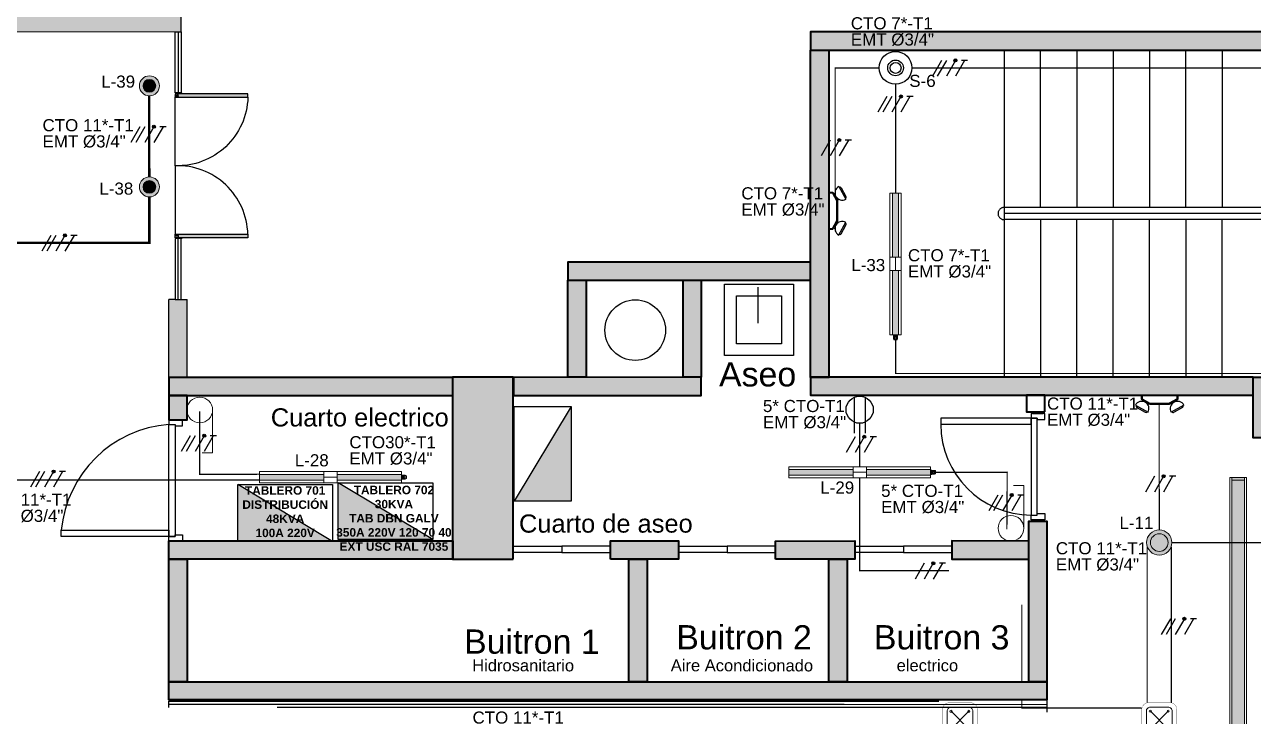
# Model space of a CAD drawing. Header units: metres. Extents: x -692 to 1029, y -233 to 3386.
# Drawn here: x 839.66 to 849.8, y 2480.82 to 2486.53 of the extents above; entities that cross this region are included whole.
import ezdxf
from ezdxf.lldxf.tags import DXFTag

# ---------------------------------------------------------------- set-up
doc = ezdxf.new("R2010")
doc.units = ezdxf.units.M
for name, pattern in [('CENTER2', [28.575, 19.05, -3.175, 3.175, -3.175]), ('CONTINUA', [0]), ('DASHED2', [9.525, 6.35, -3.175]), ('HIDDEN', [9.525, 6.35, -3.175]), ('LÍNEAS_OCULTASX2', [0.75, 0.5, -0.25])]:
    doc.linetypes.add(name, pattern=pattern)
for name, color, linetype in [('-ALAMBRADO', 7, 'Continuous'), ('-CN-GYD-ILUMINACION-EM', 1, 'Continuous'), ('-CN-GYD-TEXTOS', 7, 'Continuous'), ('1amobla', 253, 'Continuous'), ('A-columnas', 6, 'Continuous'), ('A-DIM', 1, 'Continuous'), ('AMOBLAMIENTO', 252, 'Continuous'), ('BYPASS', 7, 'Continuous'), ('CAJA DE PASO', 86, 'Continuous'), ('F-2', 253, 'Continuous'), ('GG_PISO 5', 8, 'Continuous'), ('GG_PROYECCION', 9, 'DASHED2'), ('LUMINARIA DE EMERGENCIA', 1, 'Continuous'), ('LUMINARIA LED CIRCULAR', 7, 'Continuous'), ('LUZ LED INDIRECTA', 7, 'Continuous'), ('SENSOR MOVIMIENTO', 3, 'Continuous'), ('T', 1, 'Continuous'), ('TB', 7, 'Continuous')]:
    doc.layers.add(name, color=color, linetype=linetype)
for name, color, linetype, lineweight in [('-CN-GYD-LUMINARIA CINTA LED', 4, 'Continuous', 18), ('-CN-GYD-LUMINARIA LED HERMETICA', 1, 'Continuous', 5), ('-CN-GYD-TUBERÍA ILUMINACION', 5, 'Continuous', 18), ('-CN-GYD-TUBERÍA TOMACORRIENTE PVC', 86, 'Continuous', 18), ('-CN-INTERRUPTORES DE PARED', 3, 'Continuous', 20), ('_TEXTO', 7, 'Continuous', 9), ('Estructura', 250, 'Continuous', 40), ('TEXTOS', 250, 'Continuous', 20), ('Textos 1', 7, 'Continuous', 25), ('Vidrio', 253, 'Continuous', 30)]:
    doc.layers.add(name, color=color, linetype=linetype, lineweight=lineweight)
for name, color, linetype, true_color in [('A-HATCH CONCRETO', 7, 'Continuous', 0xa8a8a8), ('HACHTCOLUMNA', 7, 'Continuous', 0x5c5c5c), ('JCA_HATCH 254', 7, 'Continuous', 0xc4c4c4)]:
    doc.layers.add(name, color=color, linetype=linetype, true_color=true_color)
doc.layers.add('DIM-25', color=253, linetype='Continuous', plot=False)
doc.layers.add('Muro', color=7, linetype='Continuous', lineweight=40, true_color=0x2e2e2e)
doc.styles.add('GYD', font='arial.ttf', dxfattribs={"height": 2.5})
doc.styles.get("Standard").update_dxf_attribs({"font": 'arial.ttf'})
tags = doc.linetypes.add('EMT_LINE', pattern='A,0.5,-0.2,["EMT",Standard,S=0.1,R=0,X=-0.1,Y=-0.05],-0.25', length=0.95).pattern_tags.tags
tags[6] = DXFTag(74, 10)
pattern_1 = [(180, (4.985, -38.812), (-6.00631, -10.40324), [1.50158, -10.51105]), (270, (4.2344, -38.812), (6.00631, -10.40324), [0.75079, -20.05569]), (270, (4.047, -38.812), (6.00631, -10.40324), [0.60063, -20.20584]), (270, (4.422, -38.812), (6.00631, -10.40324), [0.60063, -20.20584]), (240, (3.859, -38.812), (6.00631, -10.40324), [0.4805, -11.53212]), (300, (4.61, -38.812), (12.01262, -4e-09), [0.4805, -11.53212])]

# ---------------------------------------------------------------- blocks, each defined once
blk = doc.blocks.new('2x')
at = {"layer": '-ALAMBRADO'}
h = blk.add_hatch(color=256, dxfattribs=at)
edge = h.paths.add_edge_path()
edge.add_arc((0.075, 0.13), 0.025, 0, 360)
for p, q in [((-0.075, 0.13), (-0.225, -0.13)), ((0.075, 0.13), (-0.075, -0.13)), ((0.225, 0.13), (0.075, -0.13))]:
    blk.add_line(p, q, dxfattribs=at)
blk.add_lwpolyline([(0.275, 0.13), (0.175, 0.13)], dxfattribs=at)
blk.add_circle((0.075, 0.13), 0.025, dxfattribs=at)
blk = doc.blocks.new('*U28')
at = {"layer": '-ALAMBRADO'}
blk.add_blockref('2x', (0, 0), dxfattribs=at)
blk = doc.blocks.new('Caja de paso')
at = {"layer": '-CN-GYD-TUBERÍA TOMACORRIENTE PVC', "const_width": 0.00173}
blk.add_lwpolyline([(-0.1111, 0.0667), (-0.1111, -0.0667, 0.414214), (-0.0667, -0.1111), (0.0667, -0.1111, 0.414214), (0.1111, -0.0667), (0.1111, 0.0667, 0.414214), (0.0667, 0.1111), (-0.0667, 0.1111, 0.414214)], format="xyb", close=True, dxfattribs=at)
at = {"layer": '-CN-GYD-TUBERÍA TOMACORRIENTE PVC'}
blk.add_lwpolyline([(-0.0566, -0.0819), (0.0566, -0.0819, 0.414214), (0.0819, -0.0566), (0.0819, 0.0566, 0.414214), (0.0566, 0.0819), (-0.0566, 0.0819, 0.414214), (-0.0819, 0.0566), (-0.0819, -0.0566, 0.414214)], format="xyb", close=True, dxfattribs=at)
at = {"layer": '-CN-GYD-TUBERÍA TOMACORRIENTE PVC', "linetype": 'LÍNEAS_OCULTASX2'}
for points in [[(-0.0566, 0.0566), (0.0566, -0.0566)], [(0.0566, 0.0566), (-0.0566, -0.0566)]]:
    blk.add_lwpolyline(points, dxfattribs=at)
at = {"layer": '-CN-GYD-TUBERÍA TOMACORRIENTE PVC'}
for centre in [(-0.0566, 0.0566), (0.0566, 0.0566), (-0.0566, -0.0566), (0.0566, -0.0566)]:
    blk.add_circle(centre, 0.00665, dxfattribs=at)
blk = doc.blocks.new('t')
at = {"layer": 'T'}
for p, q in [((0.0063, 0.03), (0.2042, 0.03)), ((0.0063, -0.03), (0.2042, -0.03))]:
    blk.add_line(p, q, dxfattribs=at)
blk.add_circle((0.075, 0), 0.075, dxfattribs=at)
blk = doc.blocks.new('*U35')
at = {"layer": '-CN-GYD-ILUMINACION-EM', "ltscale": 0.3}
for p, q in [((-145, 270), (-200, 170)), ((-114, 285), (-197, 136)), ((-119, 277), (-119, 277)), ((-193, 144), (-193, 144)), ((-114, -285), (-197, -136)), ((-193, -144), (-193, -144)), ((-145, -270), (-200, -170)), ((-119, -277), (-119, -277))]:
    blk.add_line(p, q, dxfattribs=at)
at = {"layer": '-CN-GYD-ILUMINACION-EM'}
for p, q in [((0, 217), (-46, 217)), ((0, 207), (-40, 207)), ((0, -217), (0, 217)), ((-104, 116), (-104, -116)), ((-94, 114), (-94, -114)), ((-46, -217), (0, -217)), ((-40, -207), (0, -207))]:
    blk.add_line(p, q, dxfattribs=at)
for points in [[(-46, 217), (-104, 116)], [(-40, 207), (-94, 114)], [(-56, 199), (-70, 208)], [(-96, 130), (-110, 138)], [(-96, -130), (-110, -138)], [(-46, -217), (-104, -116)], [(-40, -207), (-94, -114)], [(-56, -199), (-70, -208)]]:
    blk.add_lwpolyline(points, dxfattribs=at)
at = {"layer": '-CN-GYD-ILUMINACION-EM', "ltscale": 0.3}
for centre, radius, start, end in [((-183, 161), 19.1, 150.9715, 240.9715), ((-156, 211), 85.5, 240.9715, 60.9715), ((-128, 260), 19.1, 60.9715, 150.9715), ((-183, -161), 19.1, 119.0285, 209.0285), ((-156, -211), 85.5, 299.0285, 119.0285), ((-128, -260), 19.1, 209.0285, 299.0285)]:
    blk.add_arc(centre, radius, start, end, dxfattribs=at)
at = {"layer": '-CN-GYD-TEXTOS', "style": 'GYD'}
blk.add_attdef('5', (-68, -406), '', height=125, rotation=90, dxfattribs=at)
blk = doc.blocks.new('TB')
at = {"layer": 'TB'}
h = blk.add_hatch(color=256, dxfattribs=at)
h.dxf.hatch_style = 1
h.paths.add_polyline_path([(0.1564, 0), (-0.1564, 0.1562), (-0.1564, 0)])
blk.add_lwpolyline([(-0.1564, 0.1562), (0.1564, 0.1562), (0.1564, 0), (-0.1564, 0)], close=True, dxfattribs=at)
blk.add_lwpolyline([(0.1564, 0), (-0.1564, 0.1562)], dxfattribs=at)
blk = doc.blocks.new('LUMINARIA HERMETICA 40W')
h = blk.add_hatch()
h.set_pattern_fill('SWAMP', color=252, scale=0.472938, angle=180)
h.set_pattern_definition(pattern_1)
h.paths.add_polyline_path([(-24, 55), (23, 55), (23, 585), (-24, 585)])
h = blk.add_hatch()
h.set_pattern_fill('SWAMP', color=252, scale=0.472938, angle=180)
h.set_pattern_definition(pattern_1)
h.paths.add_polyline_path([(-24, -585), (23, -585), (23, -55), (-24, -55)])
at = {"layer": '-CN-INTERRUPTORES DE PARED', "color": 1, "extrusion": (0, 0, -1)}
for p, q in [((-46, 585), (46, 585)), ((-46, 55), (-46, 585)), ((46, 585), (46, 559)), ((46, 559), (46, 55)), ((-46, -559), (-46, -55)), ((46, -55), (46, -585)), ((-46, -585), (-46, -559)), ((46, -585), (-46, -585))]:
    blk.add_line(p, q, dxfattribs=at)
at = {"layer": '-CN-INTERRUPTORES DE PARED', "color": 1}
for p, q in [((46, 55), (-46, 55)), ((0, 55), (0, -55)), ((46, -55), (46, 55)), ((-46, -55), (46, -55)), ((-16, -587), (-17, -588)), ((-17, -588), (-17, -589)), ((-17, -589), (-17, -595)), ((-17, -595), (-12, -595)), ((-15, -587), (-16, -587)), ((-12, -596), (-16, -596)), ((-16, -596), (-16, -604)), ((-16, -604), (-12, -604)), ((-16, -605), (-16, -615)), ((-12, -605), (-16, -605)), ((-13, -587), (-15, -587)), ((-13, -587), (-13, -585)), ((-13, -585), (0, -585)), ((-12, -588), (-13, -587)), ((0, -587), (-13, -587)), ((-11, -589), (-12, -588)), ((-12, -595), (-12, -596)), ((-12, -604), (-12, -605)), ((-8, -588), (-11, -589)), ((-7, -588), (-8, -588)), ((-3, -587), (-7, -588)), ((0, -587), (-3, -587)), ((13, -585), (0, -585)), ((0, -587), (3, -587)), ((0, -587), (13, -587)), ((3, -587), (7, -588)), ((7, -588), (8, -588)), ((8, -588), (11, -589)), ((11, -589), (12, -588)), ((12, -588), (13, -587)), ((17, -595), (12, -595)), ((12, -595), (12, -596)), ((12, -596), (16, -596)), ((16, -604), (12, -604)), ((12, -604), (12, -605)), ((12, -605), (16, -605)), ((13, -587), (13, -585)), ((13, -587), (15, -587)), ((15, -587), (16, -587)), ((16, -587), (17, -588)), ((16, -596), (16, -604)), ((16, -605), (16, -615)), ((17, -588), (17, -589)), ((17, -589), (17, -595)), ((-16, -615), (-14, -617)), ((-14, -617), (-14, -621)), ((-14, -621), (-14, -623)), ((-14, -623), (-11, -626)), ((-11, -626), (0, -626)), ((11, -626), (0, -626)), ((14, -623), (11, -626)), ((16, -615), (14, -617)), ((14, -617), (14, -621)), ((14, -621), (14, -623))]:
    blk.add_line(p, q, dxfattribs=at)
for points in [[(-46, 55), (-46, -55)], [(-17, -594), (-11, -594), (-8, -594), (0, -594)], [(-12, -595), (0, -595)], [(-12, -596), (0, -596)], [(-12, -604), (0, -604)], [(-12, -605), (0, -605)], [(-11, -589), (-11, -595)], [(-7, -605), (-7, -615), (-9, -615), (-9, -605)], [(-8, -588), (-8, -595)], [(-8, -604), (-8, -596)], [(17, -594), (11, -594), (8, -594), (0, -594)], [(12, -595), (0, -595)], [(12, -596), (0, -596)], [(12, -604), (0, -604)], [(12, -605), (0, -605)], [(7, -605), (7, -615), (9, -615), (9, -605)], [(8, -588), (8, -595)], [(8, -604), (8, -596)], [(11, -589), (11, -595)], [(-14, -617), (0, -617)], [(-9, -615), (-11, -617)], [(-7, -615), (-4, -617)], [(14, -617), (0, -617)], [(7, -615), (4, -617)], [(9, -615), (11, -617)]]:
    blk.add_lwpolyline(points, dxfattribs=at)
at = {"color": 1}
for points in [[(23, 55), (-24, 55), (-24, 585), (23, 585)], [(23, -585), (-24, -585), (-24, -55), (23, -55)]]:
    blk.add_lwpolyline(points, close=True, dxfattribs=at)
blk = doc.blocks.new('Sensor 360º_')
at = {"layer": 'SENSOR MOVIMIENTO'}
for radius in [0.1126, 0.054, 0.0375]:
    blk.add_circle((0, 0), radius, dxfattribs=at)
blk = doc.blocks.new('3x')
at = {"layer": '-ALAMBRADO'}
h = blk.add_hatch(color=256, dxfattribs=at)
edge = h.paths.add_edge_path()
edge.add_arc((0.078, 0.13), 0.025, 0, 360)
for p, q in [((-0.152, 0.13), (-0.302, -0.13)), ((-0.072, 0.13), (-0.222, -0.13)), ((0.078, 0.13), (-0.072, -0.13)), ((0.228, 0.13), (0.078, -0.13))]:
    blk.add_line(p, q, dxfattribs=at)
blk.add_lwpolyline([(0.278, 0.13), (0.178, 0.13)], dxfattribs=at)
blk.add_circle((0.078, 0.13), 0.025, dxfattribs=at)
blk = doc.blocks.new('*U29')
at = {"layer": '-ALAMBRADO'}
blk.add_blockref('3x', (0, 0), dxfattribs=at)
blk = doc.blocks.new('OJO DE BUEY 12W')
at = {"layer": 'JCA_HATCH 254', "transparency": 33554687}
h = blk.add_hatch(color=256, dxfattribs=at)
h.dxf.hatch_style = 1
h.paths.add_polyline_path([(-104, 0, 1), (104, 0, 1)])
h.paths.add_polyline_path([(73, 0, -1), (-73, 0, -1)], flags=16)
at = {"layer": 'LUMINARIA LED CIRCULAR', "linetype": 'EMT_LINE', "lineweight": 5, "ltscale": 10}
h = blk.add_hatch(color=256, dxfattribs=at)
h.dxf.hatch_style = 1
h.set_gradient(color1=(147, 149, 152), color2=(248, 246, 176), name='SPHERICAL')
edge = h.paths.add_edge_path()
edge.add_arc((0, 0), 72.7, 0, 360)
at = {"layer": 'LUMINARIA LED CIRCULAR', "linetype": 'Continuous', "lineweight": 5, "ltscale": 10}
for radius in [104, 72.7]:
    blk.add_circle((0, 0), radius, dxfattribs=at)
blk = doc.blocks.new('A$Cf6a103c6')
at = {"layer": '-CN-INTERRUPTORES DE PARED'}
h = blk.add_hatch(dxfattribs=at)
h.set_pattern_fill('SWAMP', color=252, scale=0.5, angle=90)
h.set_pattern_definition([(2e-16, (1.00104, -0.955465), (0.00826825, 0.0427351), [0.00206706, -0.01446944]), (90, (1.002075, -0.955465), (-0.008268254, 0.04273507), [0.00308414, -0.082386]), (90, (1.0023336, -0.955465), (-0.008268254, 0.04273507), [0.0024673, -0.08300283]), (90, (1.001817, -0.955465), (-0.008268254, 0.04273507), [0.0024673, -0.08300283]), (79.0499, (1.002592, -0.955465), (-0.00826825, 0.04273507), [0.0017411, -0.04178648]), (100.9501, (1.001558, -0.955465), (-0.01653651, 2e-11), [0.0017411, -0.04178648])])
h.paths.add_polyline_path([(1.104, 0.619), (0.998, 0.619), (0.998, -3.517), (1.104, -3.517)])
h.paths.add_polyline_path([(1.003, 0.619), (1.031, 0.619), (1.009, 0.619)])
at = {"layer": '-CN-GYD-LUMINARIA CINTA LED', "color": 4}
for p, q in [((0.983, -3.538), (0.983, 0.619)), ((0.998, -3.517), (0.998, 0.619)), ((1.104, 0.619), (1.104, -3.517)), ((1.119, 0.619), (1.119, -3.538)), ((0.998, 0.597), (1.104, 0.597)), ((1.119, -3.538), (0.983, -3.538)), ((1.104, -3.517), (0.998, -3.517))]:
    blk.add_line(p, q, dxfattribs=at)
blk.add_lwpolyline([(0.983, 0.619), (1.119, 0.619)], dxfattribs=at)
blk = doc.blocks.new('*U95')
at = {"layer": '-ALAMBRADO'}
blk.add_blockref('3x', (0, 0), dxfattribs=at)
blk = doc.blocks.new('Est etapa 3 torre')
at = {"layer": 'HACHTCOLUMNA'}
h = blk.add_hatch(color=256, dxfattribs=at)
h.paths.add_polyline_path([(1123.55, -5959.124), (1123.05, -5959.124), (1123.05, -5957.624), (1123.55, -5957.624)])
h.paths.add_polyline_path([(1116.05, -5959.124), (1115.55, -5959.124), (1115.55, -5957.624), (1116.05, -5957.624)])
h.paths.add_polyline_path([(1139.548, -5959.124), (1139.048, -5959.124), (1139.048, -5957.624), (1139.548, -5957.624)])
h.paths.add_polyline_path([(1132.05, -5959.124), (1131.55, -5959.124), (1131.55, -5957.624), (1132.05, -5957.624)])
h.paths.add_polyline_path([(1140.048, -5967.649), (1140.048, -5968.149), (1138.548, -5968.149), (1138.548, -5967.649)])
h.paths.add_polyline_path([(1124.05, -5967.649), (1124.05, -5968.149), (1122.55, -5968.149), (1122.55, -5967.649)])
h.paths.add_polyline_path([(1131.05, -5967.649), (1131.05, -5968.149), (1132.55, -5968.149), (1132.55, -5967.649)])
h.paths.add_polyline_path([(1115.05, -5967.649), (1115.05, -5968.149), (1116.55, -5968.149), (1116.55, -5967.649)])
h.paths.add_polyline_path([(1140.048, -5975.649), (1140.048, -5976.149), (1138.548, -5976.149), (1138.548, -5975.649)])
h.paths.add_polyline_path([(1124.05, -5975.649), (1124.05, -5976.149), (1122.55, -5976.149), (1122.55, -5975.649)])
h.paths.add_polyline_path([(1131.05, -5975.649), (1131.05, -5976.149), (1132.55, -5976.149), (1132.55, -5975.649)])
h.paths.add_polyline_path([(1115.05, -5975.649), (1115.05, -5976.149), (1116.55, -5976.149), (1116.55, -5975.649)])
h.paths.add_polyline_path([(1140.048, -5985.749), (1140.048, -5986.249), (1138.548, -5986.249), (1138.548, -5985.749)])
h.paths.add_polyline_path([(1124.05, -5985.749), (1124.05, -5986.249), (1122.55, -5986.249), (1122.55, -5985.749)])
h.paths.add_polyline_path([(1131.05, -5985.749), (1131.05, -5986.249), (1132.55, -5986.249), (1132.55, -5985.749)])
h.paths.add_polyline_path([(1115.05, -5985.749), (1115.05, -5986.249), (1116.55, -5986.249), (1116.55, -5985.749)])
h.paths.add_polyline_path([(1140.048, -5993.749), (1140.048, -5994.249), (1138.548, -5994.249), (1138.548, -5993.749)])
h.paths.add_polyline_path([(1124.05, -5993.749), (1124.05, -5994.249), (1122.55, -5994.249), (1122.55, -5993.749)])
h.paths.add_polyline_path([(1131.05, -5993.749), (1131.05, -5994.249), (1132.55, -5994.249), (1132.55, -5993.749)])
h.paths.add_polyline_path([(1115.05, -5993.749), (1115.05, -5994.249), (1116.55, -5994.249), (1116.55, -5993.749)])
h.paths.add_polyline_path([(1132.05, -6003.426), (1131.55, -6003.426), (1131.55, -6004.922), (1132.05, -6004.922)])
h.paths.add_polyline_path([(1138.153, -6003.424), (1139.653, -6003.424), (1139.653, -6003.924), (1138.153, -6003.924)])
h.paths.add_polyline_path([(1116.05, -6004.924), (1116.05, -6003.424), (1115.55, -6003.424), (1115.55, -6004.924)])
h.paths.add_polyline_path([(1123.55, -6004.924), (1123.55, -6003.424), (1123.05, -6003.424), (1123.05, -6004.924)])
h.paths.add_polyline_path([(1139.048, -6011.949), (1139.048, -6009.549), (1139.548, -6009.549), (1139.548, -6011.949)])
h.paths.add_polyline_path([(1131.55, -6009.549), (1131.55, -6011.949), (1132.05, -6011.949), (1132.05, -6009.549)])
h.paths.add_polyline_path([(1123.05, -6009.549), (1123.05, -6011.949), (1123.55, -6011.949), (1123.55, -6009.549)])
h.paths.add_polyline_path([(1116.05, -6009.549), (1116.05, -6011.949), (1115.55, -6011.949), (1115.55, -6009.549)])
at = {"layer": 'Estructura'}
for points in [[(1132.05, -6004.924), (1132.05, -6003.424), (1131.55, -6003.424), (1131.55, -6004.924)], [(1138.153, -6003.424), (1139.653, -6003.424), (1139.653, -6003.924), (1138.153, -6003.924)]]:
    blk.add_lwpolyline(points, close=True, dxfattribs=at)
blk = doc.blocks.new('Puerta de 65')
at = {"layer": 'JCA_HATCH 254', "true_color": 0xffffff}
h = blk.add_hatch(color=7, dxfattribs=at)
edge = h.paths.add_edge_path()
edge.add_line((3153.345, 1771.357), (3153.345, 1771.34))
edge.add_arc((3153.349, 1771.34), 0.00469, 179.9997, 269.9997)
edge.add_line((3153.349, 1771.336), (3153.363, 1771.336))
edge.add_arc((3153.363, 1771.34), 0.00469, 269.9997, 359.9997)
edge.add_line((3153.368, 1771.34), (3153.368, 1771.329))
edge.add_line((3153.368, 1771.329), (3152.77, 1771.329))
edge.add_line((3152.77, 1771.329), (3152.77, 1771.357))
edge.add_line((3152.77, 1771.357), (3153.345, 1771.357))
edge = h.paths.add_edge_path()
edge.add_line((3153.368, 1771.357), (3153.368, 1771.34))
edge.add_arc((3153.363, 1771.34), 0.00469, 269.9997, 359.9997, ccw=False)
edge.add_line((3153.363, 1771.336), (3153.349, 1771.336))
edge.add_arc((3153.349, 1771.34), 0.00469, 179.9997, 269.9997, ccw=False)
edge.add_line((3153.345, 1771.34), (3153.345, 1771.357))
edge.add_line((3153.345, 1771.357), (3153.368, 1771.357))
edge = h.paths.add_edge_path(flags=16)
edge.add_arc((3153.356, 1771.343), 0.00234, 0, 360)
h.paths.add_polyline_path([(3153.37, 1771.357), (3153.37, 1771.329), (3153.368, 1771.329), (3153.368, 1771.357)])
blk.add_hatch(color=7, dxfattribs=at).paths.add_polyline_path([(3153.37, 1771.364), (3153.37, 1771.359), (3153.314, 1771.359), (3153.314, 1771.364)])
at = {"layer": 'AMOBLAMIENTO'}
for p, q in [((3153.314, 1771.359), (3153.314, 1771.364)), ((3153.314, 1771.364), (3153.37, 1771.364)), ((3153.37, 1771.359), (3153.314, 1771.359)), ((3153.345, 1771.34), (3153.345, 1771.359)), ((3153.347, 1771.359), (3153.37, 1771.359)), ((3153.363, 1771.336), (3153.349, 1771.336))]:
    blk.add_line(p, q, dxfattribs=at)
at = {"layer": 'AMOBLAMIENTO', "linetype": 'HIDDEN', "ltscale": 0.1}
blk.add_line((3153.37, 1770.764), (3153.37, 1771.329), dxfattribs=at)
at = {"layer": 'AMOBLAMIENTO'}
blk.add_lwpolyline([(3153.37, 1771.357), (3153.37, 1771.329), (3152.77, 1771.329), (3152.77, 1771.357)], close=True, dxfattribs=at)
blk.add_circle((3153.356, 1771.343), 0.00234, dxfattribs=at)
at = {"layer": 'AMOBLAMIENTO', "ltscale": 0.1}
blk.add_arc((3153.351, 1771.344), 0.581, 181.5576, 271.8983, dxfattribs=at)
at = {"layer": 'AMOBLAMIENTO'}
for centre, start, end in [((3153.349, 1771.34), 179.9997, 269.9997), ((3153.366, 1771.34), 269.9997, 359.9997)]:
    blk.add_arc(centre, 0.00469, start, end, dxfattribs=at)
blk = doc.blocks.new('A$Ca93938d3')
at = {"layer": 'A-HATCH CONCRETO', "ltscale": 0.03}
h = blk.add_hatch(color=256, dxfattribs=at)
h.dxf.hatch_style = 1
h.paths.add_polyline_path([(11.794, 8.675), (11.794, 8.525), (12.142, 8.525), (12.142, 8.675)])
h.paths.add_polyline_path([(12.142, 8.675), (12.292, 8.675), (12.292, 7.324), (12.142, 7.324)])
h.paths.add_polyline_path([(14.853, 7.174), (14.853, 7.324), (11.794, 7.324), (11.794, 7.174)])
h.paths.add_polyline_path([(11.444, 2.55), (11.444, 7.175), (11.294, 7.175), (11.294, 2.915), (11.294, 2.55)])
h.paths.add_polyline_path([(14.853, 3.999), (14.703, 3.999), (14.703, 7.174), (14.853, 7.174)])
h.paths.add_polyline_path([(13.453, 4.149), (13.453, 2.46), (13.803, 2.46), (13.803, 2.61), (13.604, 2.61), (13.603, 4.149)])
h.paths.add_polyline_path([(14.853, 2.61), (14.703, 2.61), (14.703, 1.96), (14.853, 1.96)])
h.paths.add_polyline_path([(14.703, 2.46), (14.703, 2.46), (14.703, 2.61), (14.703, 2.61)], flags=16)
h.paths.add_polyline_path([(11.294, 0.115), (14.853, 0.115), (14.853, 0.265), (11.794, 0.265), (11.794, 0.15), (11.294, 0.15)])
h.paths.add_polyline_path([(14.703, 0.76), (14.703, 0.265), (14.853, 0.265), (14.853, 0.76)])
h.paths.add_polyline_path([(18.169, 2.61), (18.169, 2.46), (17.603, 2.46), (17.603, 0.095), (17.452, 0.095), (17.452, 2.61)])
h.paths.add_polyline_path([(20.721, 2.61), (20.721, 2.46), (20.294, 2.46), (20.294, 2.55), (19.794, 2.55), (19.794, 2.46), (19.369, 2.46), (19.369, 2.61)])
h.paths.add_polyline_path([(17.603, 0.095), (24.645, 0.095), (24.645, 0.248), (17.603, 0.248)])
h.paths.add_polyline_path([(22.921, 2.61), (22.921, 2.46), (21.921, 2.46), (21.921, 2.61)])
h.paths.add_polyline_path([(22.346, 0.248), (22.496, 0.248), (22.496, 2.46), (22.346, 2.46), (22.346, 2.462), (22.346, 0.248), (22.346, 0.248)])
h.paths.add_polyline_path([(24.121, 2.61), (24.121, 2.46), (24.645, 2.46), (24.645, 0.095), (24.795, 0.095), (24.795, 2.61)])
h.paths.add_polyline_path([(27.791, 0.25), (31.592, 0.25), (31.592, 0.1), (27.791, 0.1)])
h.paths.add_polyline_path([(27.241, 0.1), (27.241, 2.55), (27.291, 2.55), (27.291, 0.15), (27.791, 0.15), (27.791, 0.1)])
h.paths.add_polyline_path([(31.026, 1.754), (31.026, 0.25), (30.876, 0.25), (30.876, 1.754)])
h.paths.add_polyline_path([(31.026, 1.754), (31.442, 1.754), (31.442, 1.604), (31.026, 1.604)])
h.paths.add_polyline_path([(31.592, 1.754), (31.592, 0.25), (31.442, 0.25), (31.442, 1.754)])
h.paths.add_polyline_path([(28.291, 4.069), (31.442, 4.07), (31.442, 3.919), (28.291, 3.919)])
h.paths.add_polyline_path([(28.9, 5.009), (28.9, 4.07), (29.05, 4.07), (29.05, 5.009)])
h.paths.add_polyline_path([(27.24, 6.172), (27.241, 2.55), (27.391, 2.55), (27.39, 6.172)])
h.paths.add_polyline_path([(27.391, 4.069), (27.391, 4.069), (27.391, 3.919), (27.391, 3.919)], flags=17)
h.paths.add_polyline_path([(28.9, 6.162), (31.442, 6.162), (31.442, 6.012), (28.9, 6.012)])
h.paths.add_polyline_path([(31.592, 6.162), (31.592, 4.958), (31.442, 4.958), (31.442, 6.162)])
h.paths.add_polyline_path([(28.9, 9.929), (28.9, 8.369), (29.05, 8.369), (29.05, 9.929)])
h.paths.add_polyline_path([(30.995, 9.926), (28.9, 9.93), (28.9, 10.08), (30.996, 10.076)])
h.paths.add_polyline_path([(31.212, 11.525), (22.745, 11.525), (22.745, 11.375), (31.212, 11.375)])
h.paths.add_polyline_path([(22.745, 8.674), (22.745, 11.375), (22.895, 11.375), (22.895, 8.674)])
h = blk.add_hatch(color=256, dxfattribs=at)
h.dxf.hatch_style = 1
h.paths.add_polyline_path([(22.745, 9.625), (20.744, 9.625), (20.744, 9.475), (22.745, 9.475)])
h.paths.add_polyline_path([(21.844, 9.475), (21.843, 8.525), (20.294, 8.524), (20.294, 8.674), (20.743, 8.675), (20.744, 9.475), (20.894, 9.471), (20.893, 8.675), (21.693, 8.675), (21.694, 9.475)])
h = blk.add_hatch(color=256, dxfattribs=at)
h.dxf.hatch_style = 1
h.paths.add_polyline_path([(26.396, 8.676), (22.745, 8.676), (22.745, 8.526), (26.396, 8.526)])
h.paths.add_polyline_path([(21.094, 7.173), (21.094, 7.324), (21.657, 7.324), (21.657, 7.174)])
h.paths.add_polyline_path([(22.457, 7.173), (22.457, 7.323), (23.111, 7.324), (23.111, 7.174)])
h.paths.add_polyline_path([(24.545, 7.173), (24.545, 7.323), (23.911, 7.324), (23.911, 7.174)])
h.paths.add_polyline_path([(24.695, 6.162), (24.545, 6.162), (24.545, 7.487), (24.695, 7.487)])
h.paths.add_polyline_path([(17.452, 6.162), (24.695, 6.162), (24.695, 6.012), (17.452, 6.012)])
h.paths.add_polyline_path([(23.046, 6.162), (22.896, 6.162), (22.896, 7.173), (23.046, 7.173)])
h.paths.add_polyline_path([(21.397, 6.162), (21.247, 6.162), (21.247, 7.174), (21.397, 7.174)])
h.paths.add_polyline_path([(17.453, 6.162), (17.453, 7.174), (17.603, 7.174), (17.603, 6.162)])
h.paths.add_polyline_path([(17.453, 7.174), (17.453, 7.324), (19.794, 7.324), (19.794, 7.174)])
at = {"layer": 'JCA_HATCH 254', "linetype": 'Continuous', "ltscale": 0.3, "true_color": 0x939598, "transparency": 33554687}
h = blk.add_hatch(color=252, dxfattribs=at)
h.dxf.hatch_style = 1
h.paths.add_polyline_path([(17.552, 11.525), (14.753, 11.524), (14.753, 11.674), (17.552, 11.674)])
h = blk.add_hatch(color=252, dxfattribs=at)
h.dxf.hatch_style = 1
h.paths.add_polyline_path([(17.603, 9.317), (17.553, 9.317), (17.553, 9.317), (17.503, 9.317), (17.453, 9.317), (17.453, 8.674), (17.603, 8.674)])
h.paths.add_polyline_path([(14.853, 9.317), (14.703, 9.317), (14.703, 8.674), (14.853, 8.674)])
h = blk.add_hatch(color=252, dxfattribs=at)
h.dxf.hatch_style = 1
h.paths.add_polyline_path([(19.794, 8.674), (17.453, 8.674), (17.453, 8.524), (19.794, 8.524)])
h = blk.add_hatch(color=252, dxfattribs=at)
h.dxf.hatch_style = 1
h.paths.add_polyline_path([(17.453, 8.524), (17.453, 8.324), (17.603, 8.324), (17.603, 8.524)])
blk.add_lwpolyline([(17.552, 11.525), (14.753, 11.524), (14.753, 11.674), (17.552, 11.674)], close=True)
for points in [[(17.603, 10.416), (17.603, 10.426)], [(17.453, 8.674), (17.453, 9.317)], [(17.503, 9.317), (17.453, 9.317)], [(17.553, 9.317), (17.603, 9.317)], [(17.603, 8.674), (17.603, 9.317)]]:
    blk.add_lwpolyline(points)
at = {"layer": '1amobla', "linetype": 'CENTER2', "ltscale": 0.3}
for p, q in [((24.341, 11.376), (24.341, 8.676)), ((24.641, 10.076), (24.641, 11.376)), ((24.941, 11.376), (24.941, 10.076)), ((25.241, 11.376), (25.241, 10.076)), ((25.541, 11.376), (25.541, 10.076)), ((25.841, 10.076), (25.841, 11.376)), ((26.141, 11.376), (26.141, 10.076)), ((27.341, 10.076), (24.341, 10.076)), ((27.341, 10.026), (24.341, 10.026)), ((27.341, 9.976), (24.341, 9.976)), ((24.641, 9.976), (24.641, 8.676)), ((24.941, 8.676), (24.941, 9.976)), ((25.241, 8.676), (25.241, 9.976)), ((25.541, 8.676), (25.541, 9.976)), ((25.841, 9.976), (25.841, 8.676)), ((26.141, 8.676), (26.141, 9.976))]:
    blk.add_line(p, q, dxfattribs=at)
blk.add_arc((24.341, 10.026), 0.05, 90, 270, dxfattribs=at)
at = {"layer": 'A-columnas', "color": 40, "true_color": 0xf8d731}
for p, q in [((17.528, 11.525), (17.528, 11.025)), ((17.528, 9.317), (17.528, 9.817))]:
    blk.add_line(p, q, dxfattribs=at)
at = {"layer": 'A-DIM', "color": 7, "linetype": 'Continuous', "ltscale": 0.3, "true_color": 0xffffff}
blk.add_line((24.695, 6.012), (24.695, 5.912), dxfattribs=at)
at = {"layer": 'AMOBLAMIENTO'}
blk.add_line((22.31, 9.418), (22.31, 9.122), dxfattribs=at)
for points in [[(22.604, 9.444), (22.604, 8.855), (22.036, 8.855), (22.036, 9.444)], [(22.506, 9.346), (22.506, 8.952), (22.134, 8.952), (22.134, 9.346)]]:
    blk.add_lwpolyline(points, close=True, dxfattribs=at)
at = {"layer": 'DIM-25'}
for points in [[(24.564, 8.288), (24.564, 8.338), (23.82, 8.338), (23.82, 8.288)], [(17.453, 7.412), (17.453, 7.362), (16.565, 7.362), (16.565, 7.412)]]:
    blk.add_lwpolyline(points, close=True, dxfattribs=at)
for centre, radius, start, end in [((17.527, 7.323), 0.966, 94.4015, 174.684), ((24.57, 8.288), 0.751, 180.044, 269.4867)]:
    blk.add_arc(centre, radius, start, end, dxfattribs=at)
at = {"layer": 'F-2'}
for points in [[(17.503, 8.273), (17.565, 8.273), (17.565, 8.324), (17.453, 8.324), (17.453, 8.286), (17.503, 8.286), (17.503, 8.273)], [(24.614, 8.326), (24.676, 8.326), (24.676, 8.376), (24.564, 8.376), (24.564, 8.338), (24.614, 8.338), (24.614, 8.326)], [(24.576, 8.389), (24.576, 8.376), (24.664, 8.376), (24.664, 8.389)], [(24.614, 7.55), (24.676, 7.55), (24.676, 7.499), (24.564, 7.499), (24.564, 7.537), (24.614, 7.537), (24.614, 7.55)], [(24.576, 7.487), (24.576, 7.499), (24.664, 7.499), (24.664, 7.487)], [(17.503, 7.374), (17.565, 7.374), (17.565, 7.324), (17.453, 7.324), (17.453, 7.362), (17.503, 7.362), (17.503, 7.374)]]:
    blk.add_lwpolyline(points, dxfattribs=at)
for points in [[(24.614, 8.338), (24.564, 8.338), (24.564, 7.537), (24.614, 7.537)], [(17.503, 7.362), (17.453, 7.362), (17.453, 8.286), (17.503, 8.286)]]:
    blk.add_lwpolyline(points, close=True, dxfattribs=at)
at = {"layer": 'F-2', "elevation": -2415.091}
for points in [[(20.694, 7.28), (20.694, 7.229), (20.294, 7.229), (20.294, 7.28)], [(20.694, 7.28), (20.694, 7.229), (21.094, 7.229), (21.094, 7.28)], [(22.057, 7.28), (22.057, 7.229), (21.657, 7.229), (21.657, 7.28)], [(22.057, 7.28), (22.057, 7.229), (22.457, 7.229), (22.457, 7.28)], [(23.511, 7.28), (23.511, 7.229), (23.111, 7.229), (23.111, 7.28)], [(23.511, 7.28), (23.511, 7.229), (23.911, 7.229), (23.911, 7.28)]]:
    blk.add_lwpolyline(points, close=True, dxfattribs=at)
at = {"layer": 'GG_PROYECCION', "ltscale": 0.3}
blk.add_lwpolyline([(24.695, 6.012), (24.695, 5.912)], dxfattribs=at)
at = {"layer": 'Muro'}
for points in [[(31.212, 11.525), (22.745, 11.525), (22.745, 11.375), (31.212, 11.375)], [(22.745, 9.625), (20.744, 9.625), (20.744, 9.475), (22.745, 9.475)], [(20.894, 9.475), (20.893, 8.675), (20.743, 8.675), (20.744, 9.475)], [(21.844, 9.475), (21.843, 8.675), (21.693, 8.675), (21.694, 9.475)], [(21.843, 8.675), (20.294, 8.674), (20.294, 8.524), (21.843, 8.525)], [(26.396, 8.676), (22.745, 8.676), (22.745, 8.526), (26.396, 8.526)], [(24.676, 8.389), (24.676, 8.526), (24.526, 8.526), (24.526, 8.389)], [(24.695, 6.162), (24.545, 6.162), (24.545, 7.487), (24.695, 7.487)], [(17.453, 7.174), (17.453, 7.324), (19.794, 7.324), (19.794, 7.174)], [(21.094, 7.173), (21.094, 7.324), (21.657, 7.324), (21.657, 7.174)], [(17.453, 6.162), (17.453, 7.174), (17.603, 7.174), (17.603, 6.162)], [(17.452, 6.162), (24.695, 6.162), (24.695, 6.012), (17.452, 6.012)]]:
    blk.add_lwpolyline(points, close=True, dxfattribs=at)
for points, elevation in [([(22.745, 8.674), (22.745, 11.375), (22.895, 11.375), (22.895, 8.674)], 1207.545), ([(22.457, 7.173), (22.457, 7.323), (23.111, 7.324), (23.111, 7.174)], -2415.091), ([(24.545, 7.173), (24.545, 7.323), (23.911, 7.324), (23.911, 7.174)], -2415.091), ([(21.397, 6.162), (21.247, 6.162), (21.247, 7.174), (21.397, 7.174)], 2415.091), ([(23.046, 6.162), (22.896, 6.162), (22.896, 7.173), (23.046, 7.173)], 1207.545)]:
    blk.add_lwpolyline(points, close=True, dxfattribs=dict(at, elevation=elevation))
for points in [[(19.794, 8.674), (17.453, 8.674), (17.453, 8.524), (19.794, 8.524), (19.794, 8.674)], [(17.453, 8.524), (17.453, 8.324), (17.603, 8.324), (17.603, 8.524), (17.453, 8.524)]]:
    blk.add_lwpolyline(points, dxfattribs=at)
at = {"layer": 'Vidrio'}
for points in [[(17.503, 11.525), (17.553, 11.525), (17.553, 11.021), (17.503, 11.021)], [(17.503, 9.317), (17.553, 9.317), (17.553, 9.821), (17.503, 9.821)]]:
    blk.add_lwpolyline(points, close=True, dxfattribs=at)
at = {"layer": 'A-columnas', "color": 40, "true_color": 0xf8d731, "xscale": -1}
blk.add_blockref('Puerta de 65', (3170.874, -1760.343), dxfattribs=at)
at = {"layer": 'A-columnas', "color": 40, "true_color": 0xf8d731, "rotation": 180}
blk.add_blockref('Puerta de 65', (3170.874, 1781.184), dxfattribs=at)
at = {"layer": 'Muro'}
blk.add_blockref('Est etapa 3 torre', (-1111.757, 6012.099), dxfattribs=at)
at = {"layer": 'Textos 1', "color": 8, "linetype": 'Continuous', "ltscale": 0.3}
blk.add_text('Cuarto de aseo', height=0.15, dxfattribs=at).set_placement((20.34, 7.393))
at = {"layer": 'Textos 1', "color": 8, "linetype": 'Continuous', "ltscale": 0.3, "insert": (18.293, 8.419), "char_height": 0.15, "width": 1.46119, "attachment_point": 1}
blk.add_mtext('Cuarto electrico', dxfattribs=at)
blk = doc.blocks.new('A$Cd32da91f')
at = {"layer": '-CN-GYD-TUBERÍA ILUMINACION', "linetype": 'EMT_LINE', "lineweight": 5, "ltscale": 10}
h = blk.add_hatch(color=256, dxfattribs=at)
h.dxf.hatch_style = 1
h.set_gradient(color1=(248, 215, 49), color2=(248, 215, 49), name='INVSPHERICAL')
h.paths.add_polyline_path([(0.088, -0.03), (0.097, -0.032), (0.106, -0.036), (0.114, -0.041), (0.122, -0.047), (0.127, -0.055), (0.132, -0.064), (0.134, -0.073), (0.135, -0.083), (0.134, -0.092), (0.132, -0.102), (0.127, -0.11), (0.122, -0.118), (0.114, -0.125), (0.106, -0.13), (0.097, -0.133), (0.088, -0.135), (0.078, -0.135), (0.068, -0.133), (0.059, -0.13), (0.051, -0.125), (0.044, -0.118), (0.038, -0.11), (0.034, -0.102), (0.031, -0.092), (0.03, -0.083), (0.031, -0.073), (0.034, -0.064), (0.038, -0.055), (0.044, -0.047), (0.051, -0.041), (0.059, -0.036), (0.068, -0.032), (0.078, -0.03)])
at = {"transparency": 33554687}
h = blk.add_hatch(color=256, dxfattribs=at)
h.dxf.hatch_style = 1
edge = h.paths.add_edge_path()
edge.add_ellipse((0.083, -0.083), major_axis=(0.0514, 0.0514), ratio=1, start_angle=0, end_angle=360)
edge.add_ellipse((0.083, -0.083), major_axis=(0.0584, 0.0584), ratio=1, start_angle=0, end_angle=360)
edge.add_ellipse((0.083, -0.083), major_axis=(0.0514, 0.0514), ratio=1, start_angle=0, end_angle=360)
edge.add_ellipse((0.083, -0.083), major_axis=(0.0584, 0.0584), ratio=1, start_angle=0, end_angle=360)
edge.add_ellipse((0.083, -0.083), major_axis=(0.0514, 0.0514), ratio=1, start_angle=0, end_angle=360)
edge.add_ellipse((0.083, -0.083), major_axis=(0.0584, 0.0584), ratio=1, start_angle=0, end_angle=360)
h = blk.add_hatch(dxfattribs=at)
h.set_pattern_fill('ANGLE', color=256)
h.set_pattern_definition([(0, (0, 0), (0, 6.985), [5.08, -1.905]), (90, (0, 0), (-6.985, 4e-16), [5.08, -1.905])])
edge = h.paths.add_edge_path()
edge.add_ellipse((0.083, -0.083), major_axis=(0.0584, 0.0584), ratio=1, start_angle=0, end_angle=360)
edge = h.paths.add_edge_path(flags=16)
edge.add_ellipse((0.083, -0.083), major_axis=(0.0372, 0.0372), ratio=1, start_angle=0, end_angle=360)
h = blk.add_hatch(color=256, dxfattribs=at)
h.dxf.hatch_style = 1
edge = h.paths.add_edge_path()
edge.add_ellipse((0.083, -0.083), major_axis=(0.0584, 0.0584), ratio=1, start_angle=0, end_angle=360)
edge = h.paths.add_edge_path(flags=16)
edge.add_ellipse((0.083, -0.083), major_axis=(0.0372, 0.0372), ratio=1, start_angle=0, end_angle=360)
at = {"layer": '-CN-GYD-TUBERÍA ILUMINACION', "linetype": 'Continuous', "ltscale": 10}
for major_axis in [(0.0584, 0.0584), (0.0372, 0.0372)]:
    blk.add_ellipse((0.083, -0.083), major_axis=major_axis, ratio=1, start_param=5.497787, end_param=11.780972, dxfattribs=at)

msp = doc.modelspace()

# ---------------------------------------------------------------- linework, layer by layer
at = {"layer": '-CN-GYD-TUBERÍA ILUMINACION', "linetype": 'EMT_LINE', "ltscale": 10}
for points, const_width in [([(846.71, 2486.169), (846.347, 2486.169), (846.347, 2485.142)], 0.01), ([(846.98, 2486.169), (851.44, 2486.169)], 0.01), ([(846.845, 2485.136), (846.845, 2486.034)], 0.01), ([(840.69, 2485.27), (840.688, 2485.939)], 0.02), ([(840.69, 2485.135), (840.69, 2485.24)], 0.02), ([(839.154, 2484.726), (840.69, 2484.726), (840.69, 2485.105)], 0.02), ([(851.083, 2484.406), (851.083, 2483.647), (846.845, 2483.647), (846.845, 2483.926)], 0.01), ([(849.02, 2482.356), (849.019, 2483.394)], 0.01), ([(841.599, 2482.816), (841.106, 2482.815), (841.106, 2483.334)], 0.01), ([(846.549, 2483.236), (846.549, 2482.878)], 0.01), ([(846.549, 2482.785), (846.549, 2482.02), (847.286, 2482.02)], 0.01), ([(847.175, 2482.832), (847.766, 2482.832), (847.763, 2482.361)], 0.01), ([(848.92, 2480.931), (848.92, 2482.216)], 0.01), ([(849.12, 2480.929), (849.12, 2482.215)], 0.01), ([(851.428, 2482.252), (849.123, 2482.252)], 0.01), ([(847.886, 2481.103), (847.886, 2481.74)], 0.01), ([(848.875, 2480.887), (847.886, 2480.887), (847.886, 2480.953)], 0.01)]:
    msp.add_lwpolyline(points, dxfattribs=dict(at, const_width=const_width))
msp.add_lwpolyline([(839.114, 2482.768, 0.01, 0.01, 0), (841.599, 2482.768, 0, 0, 0)], format="xyseb", dxfattribs=at)
at = {"layer": '-CN-INTERRUPTORES DE PARED', "color": 3, "extrusion": (0, 0, -1)}
for p, q in [((841.211, 2483.346), (841.211, 2482.993)), ((841.211, 2482.993), (841.125, 2482.993)), ((847.903, 2482.723), (847.817, 2482.723)), ((847.903, 2482.37), (847.903, 2482.723))]:
    msp.add_line(p, q, dxfattribs=at)
for centre in [(-841.106, 2483.346), (-847.797, 2482.37)]:
    msp.add_circle(centre, 0.106, dxfattribs=at)
at = {"layer": 'GG_PISO 5', "ltscale": 0.1}
msp.add_circle((844.698, 2484.005), 0.25, dxfattribs=at)
at = {"layer": 'LUZ LED INDIRECTA', "color": 40, "linetype": 'CONTINUA', "ltscale": 0.3, "true_color": 0xf8d731, "const_width": 0.01}
msp.add_lwpolyline([(840.852, 2480.917), (848.094, 2480.916)], dxfattribs=at)
at = {"layer": 'LUZ LED INDIRECTA', "color": 0, "linetype": 'HIDDEN'}
msp.add_lwpolyline([(840.852, 2480.892), (840.852, 2480.942), (848.094, 2480.942), (848.094, 2480.892)], close=True, dxfattribs=at)

# ---------------------------------------------------------------- block references
at = {"layer": '-CN-GYD-LUMINARIA CINTA LED'}
msp.add_blockref('A$Cf6a103c6', (848.62, 2482.17), dxfattribs=at)
at = {"layer": '-CN-GYD-LUMINARIA LED HERMETICA', "linetype": 'Continuous', "xscale": 0.001, "yscale": 0.001, "zscale": 0.002575412933351854}
msp.add_blockref('LUMINARIA HERMETICA 40W', (846.845, 2484.551), dxfattribs=at)
for p, rotation in [((846.549, 2482.832), 90), ((842.184, 2482.792), 89.99999999999999)]:
    msp.add_blockref('LUMINARIA HERMETICA 40W', p, dxfattribs=dict(at, rotation=rotation))
msp.add_blockref('A$Ca93938d3', (823.399, 2474.941))
at = {"layer": '_TEXTO', "linetype": 'Continuous', "ltscale": 10, "xscale": 0.5, "yscale": 0.5}
for name, p, zscale in [('*U29', (847.3, 2486.166), 320), ('*U29', (846.85, 2485.868), 320), ('*U95', (840.689, 2485.619), 0.5), ('*U28', (846.343, 2485.508), 0.5), ('*U95', (839.955, 2484.722), 0.5), ('*U29', (841.104, 2483.069), 320), ('*U28', (846.549, 2483.06), 0.5), ('*U29', (839.861, 2482.773), 320), ('*U28', (849.018, 2482.734), 0.5), ('*U29', (847.764, 2482.579), 320), ('*U28', (847.119, 2482.016), 0.5), ('*U95', (849.188, 2481.558), 0.5)]:
    msp.add_blockref(name, p, dxfattribs=dict(at, zscale=zscale))
at = {"layer": 'BYPASS'}
for p in [(840.608, 2486.104), (840.608, 2485.27)]:
    msp.add_blockref('A$Cd32da91f', p, dxfattribs=at)
at = {"layer": 'CAJA DE PASO', "linetype": 'Continuous', "ltscale": 10, "xscale": 1.3, "yscale": 1.3, "zscale": 45.18280937220077}
for p in [(847.376, 2480.786), (849.02, 2480.787)]:
    msp.add_blockref('Caja de paso', p, dxfattribs=at)
at = {"layer": 'LUMINARIA DE EMERGENCIA', "linetype": 'Continuous', "ltscale": 10}
for p, xscale, yscale, zscale, rotation in [((846.296, 2484.99), 0.0007007190885462964, 0.0007007190885462964, 0.0007007190885462964, 180), ((849.023, 2483.467), 0.0007, 0.0007, 0.0007, 89.99999999999999)]:
    msp.add_blockref('*U35', p, dxfattribs=dict(at, xscale=xscale, yscale=yscale, zscale=zscale, rotation=rotation))
at = {"layer": 'LUMINARIA LED CIRCULAR', "xscale": 0.001, "yscale": 0.001, "zscale": 0.578415361173768}
msp.add_blockref('OJO DE BUEY 12W', (849.02, 2482.252), dxfattribs=at)
at = {"layer": 'SENSOR MOVIMIENTO', "xscale": 1.2, "yscale": 1.2}
msp.add_blockref('Sensor 360º_', (846.845, 2486.169), dxfattribs=at)
at = {"layer": 'T', "xscale": 1.5, "yscale": 1.5, "zscale": 1.5, "rotation": 270}
msp.add_blockref('t', (846.549, 2483.461), dxfattribs=at)
at = {"layer": 'TB', "xscale": 2.5, "yscale": 3, "zscale": 1.5, "rotation": 90}
msp.add_blockref('TB', (844.169, 2482.985), dxfattribs=at)
at = {"layer": 'TB', "xscale": 2.5, "yscale": 3, "zscale": 1.5}
for p in [(841.811, 2482.262), (842.638, 2482.276)]:
    msp.add_blockref('TB', p, dxfattribs=at)

# ---------------------------------------------------------------- texts
at = {"layer": 'GG_PISO 5'}
for s, height, rotation, p in [('Aseo', 0.2, 0.0669, (845.389, 2483.54)), ('Buitron 2', 0.2, 359.9331, (845.036, 2481.371)), ('Buitron 3 ', 0.2, 359.9331, (846.666, 2481.371)), ('Buitron 1', 0.2, 359.9331, (843.286, 2481.335)), ('Hidrosanitario', 0.09752, 359.9331, (843.353, 2481.19)), ('Aire Acondicionado', 0.09752, 359.9331, (844.991, 2481.19)), ('electrico', 0.0975, 359.9331, (846.854, 2481.19))]:
    msp.add_text(s, height=height, rotation=rotation, dxfattribs=at).set_placement(p)
at = {"layer": 'TEXTOS', "char_height": 0.1, "attachment_point": 1}
for s, insert, width in [('\\A1;\\pxsm0.8;CTO 7*-T1\\PEMT Ø3/4"       ', (846.476, 2486.587), 0.6806), ('\\A1;\\pxsm0.8;CTO 11*-T1\\PEMT Ø3/4"       ', (839.809, 2485.746), 0.72835), ('\\A1;\\pxsm0.8;CTO 7*-T1\\PEMT Ø3/4"       ', (845.573, 2485.184), 0.6806), ('\\A1;\\pxsm0.8;CTO 7*-T1\\PEMT Ø3/4"       ', (846.947, 2484.673), 0.6806), ('\\A1;\\pxsm0.8;5* CTO-T1\\PEMT Ø3/4"       ', (845.751, 2483.429), 0.6806), ('\\A1;\\pxsm0.8;CTO 11*-T1\\PEMT Ø3/4"       ', (848.094, 2483.449), 0.72835), ('\\A1;\\pxsm0.8;CTO30*-T1\\PEMT Ø3/4"       ', (842.34, 2483.13), 0.72835), ('\\A1;\\pxsm0.8;5* CTO-T1\\PEMT Ø3/4"       ', (846.726, 2482.729), 0.6806), ('\\A1;\\pxsm0.8;CTO 11*-T1\\PEMT Ø3/4"       ', (839.295, 2482.656), 0.72835), ('\\A1;\\pxsm0.8;CTO 11*-T1\\PEMT Ø3/4"       ', (848.167, 2482.255), 0.72835), ('\\A1;\\pxsm0.8;CTO 11*-T1\\PEMT Ø3/4"       ', (843.356, 2480.858), 0.72835)]:
    msp.add_mtext(s, dxfattribs=dict(at, insert=insert, width=width))
for s, width, heights, insert in [('\\pxqc;L-39', 0.27392, [0], (840.296, 2486.106)), ('\\pxqc;S-6', 0.27392, [0.1], (846.93, 2486.112)), ('\\pxqc;L-38', 0.27392, [0], (840.281, 2485.223)), ('\\pxqc;L-33', 0.27392, [0.1], (846.483, 2484.592)), ('\\pxqc;L-28', 0.27392, [0.1], (841.893, 2482.981)), ('\\pxqc;L-29', 0.27392, [0.1], (846.227, 2482.756)), ('\\pxqc;L-11', 0.77349, [0], (848.445, 2482.465))]:
    msp.add_mtext_dynamic_manual_height_columns(s, width=width, gutter_width=0.325, heights=heights, dxfattribs=dict(at, insert=insert))
at = {"layer": 'Textos 1', "color": 42, "true_color": 0xdd8108, "char_height": 0.07, "attachment_point": 1}
for s, width, insert in [('\\pxqc;{\\fArial|b1|i0|c0|p34;TABLERO 701 DISTRIBUCIÓN\\P48KVA\\P100A 220V}', 0.84085, (841.39, 2482.717)), ('\\pxqc;{\\fArial|b1|i0|c0|p34;TABLERO 702 \\P30KVA\\PTAB DBN GALV 350A 220V 120 70 40\\PEXT USC RAL 7035}', 0.96704, (842.224, 2482.721))]:
    msp.add_mtext_dynamic_manual_height_columns(s, width=width, gutter_width=0.325, heights=[0], dxfattribs=dict(at, insert=insert))

doc.saveas('drawing.dxf')
